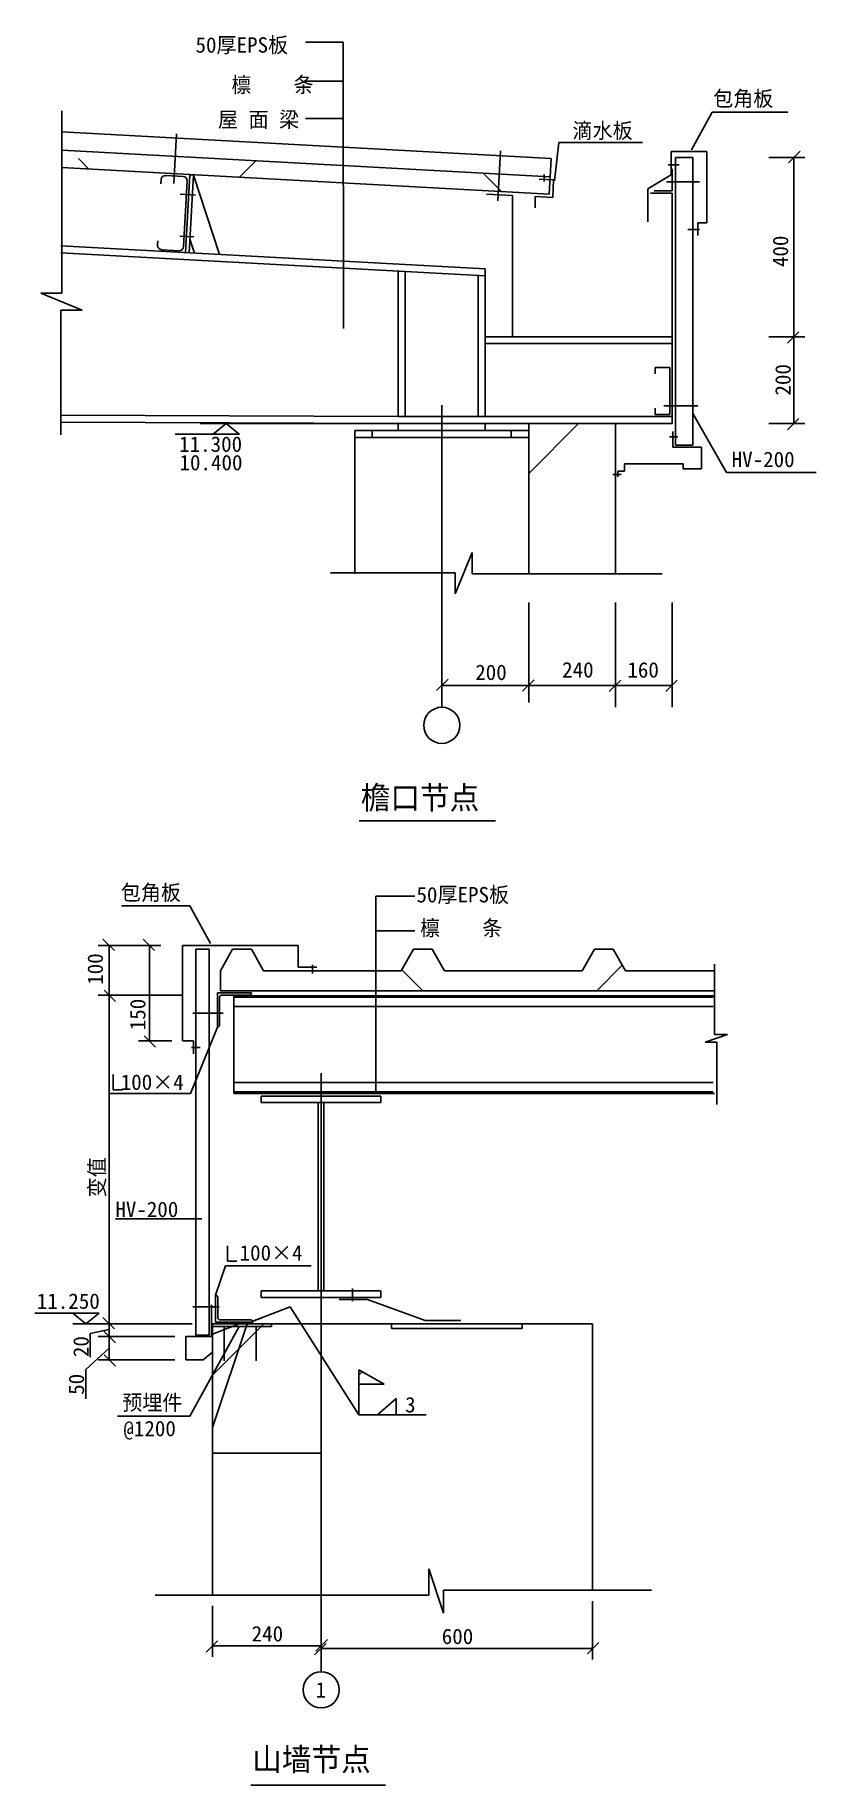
# Model space of a CAD drawing. Header units: metres. Extents: x 11838 to 47779, y 1140 to 81672.
import ezdxf

# ---------------------------------------------------------------- set-up
doc = ezdxf.new("R2010")
doc.units = ezdxf.units.M
for name, color, linetype in [('MJ', 7, 'Continuous'), ('T1', 7, 'Continuous'), ('ZX', 7, 'Continuous')]:
    doc.layers.add(name, color=color, linetype=linetype)

# ---------------------------------------------------------------- blocks, each defined once
blk = doc.blocks.new('_ARCHTICK')
at = {"color": 0, "linetype": 'ByBlock'}
blk.add_lwpolyline([(-0.94, -0.95), (1.17, 1.15)], dxfattribs=at)

msp = doc.modelspace()

# ---------------------------------------------------------------- hatches: boundary and pattern name
h = msp.add_hatch()
h.set_pattern_fill('ANSI37', scale=5000)
h.paths.add_polyline_path([(30682.72, 38600.58), (30119.09, 39600.58), (29259.09, 39600.58), (28695.47, 38600.58), (22357.72, 38600.58), (21794.09, 39600.58), (20934.09, 39600.58), (20370.47, 38600.58), (20370.47, 37687.25), (43100.95, 37687.25), (43100.95, 38600.58), (39007.72, 38600.58), (38444.09, 39600.58), (37584.09, 39600.58), (37020.47, 38600.58)])
h = msp.add_hatch()
h.set_pattern_fill('ANSI31', scale=5000)
h.paths.add_polyline_path([(19999.78, 16406.29), (24999.78, 16406.29), (24999.78, 22367.35), (19999.78, 22367.35)])
h = msp.add_hatch()
h.set_pattern_fill('AR-CONC', scale=500)
h.paths.add_polyline_path([(24999.78, 16406.29), (24999.78, 22367.35), (19999.78, 22367.35), (19999.78, 16406.29)])
h = msp.add_hatch()
h.set_pattern_fill('ANSI31', scale=500)
h.paths.add_polyline_path([(26739.83, 19578.78), (27901.56, 19578.78), (26739.83, 20248.43)])
h = msp.add_hatch()
h.set_pattern_fill('ANSI31', scale=4000)
h.paths.add_polyline_path([(24999.78, 16406.29), (19999.78, 16406.29), (19999.78, 9880.16), (24999.78, 9880.16)])
at = {"layer": 'T1'}
h = msp.add_hatch(dxfattribs=at)
h.set_pattern_fill('ANSI37', scale=4000)
h.paths.add_polyline_path([(32814.3, 74498.25), (32857.74, 75297.07), (19054.64, 76047.66), (19011.2, 75248.84)])
h.paths.add_polyline_path([(32857.74, 75297.07), (32814.3, 74498.25), (35503.98, 74351.99), (35539.99, 75014.17), (35273.35, 75024.22), (35273.35, 75165.71)])
h.paths.add_polyline_path([(13834.33, 76331.53), (13834.33, 75530.35), (19011.2, 75248.84), (19054.64, 76047.66)])
h = msp.add_hatch(dxfattribs=at)
h.set_pattern_fill('ANSI31', scale=6000)
h.paths.add_polyline_path([(34556.29, 63789.44), (38556.29, 63789.44), (38556.29, 56879.44), (34556.29, 56879.44)])

# ---------------------------------------------------------------- linework, layer by layer
for p, q in [((13079.16, 78184.18), (13079.16, 69792.62)), ((35593.03, 75989.57), (13079.16, 77213.84)), ((35547.42, 75150.81), (13079.16, 76372.6)), ((35593.03, 75989.57), (35547.42, 75150.81)), ((40982.53, 75702.38), (41482.47, 75702.38)), ((41120.16, 76314.97), (42749.32, 76314.97)), ((41120.16, 75230.22), (41120.16, 76314.97)), ((42749.32, 76314.97), (42749.32, 73030.63)), ((45607.4, 76030.63), (47257.87, 76030.63)), ((46757.87, 76030.63), (46757.87, 67781.01)), ((35503.98, 74351.99), (13079.16, 75571.41)), ((17645.4, 75014.62), (17634.4, 74814.93)), ((18843.59, 74948.61), (18677.58, 71935.35)), ((18964.84, 75229.51), (18768.13, 71656.74)), ((19124.6, 75220.72), (18927.89, 71647.94)), ((19124.6, 75220.73), (18964.84, 75229.51)), ((19124.6, 75220.72), (20325.77, 71570.98)), ((35031.91, 75033.33), (35703.71, 75008)), ((35703.71, 75008), (35665.67, 74197.66)), ((41120.16, 75230.22), (40037.67, 74597.87)), ((33819.14, 74283.93), (32620.96, 74349.9)), ((33819.14, 67789.44), (33819.14, 74283.93)), ((34854.44, 74235.64), (34854.44, 73716.5)), ((35665.67, 74197.66), (34854.44, 74235.64)), ((40037.67, 74597.87), (40037.67, 73080.21)), ((40156.29, 74393.94), (41156.29, 74393.94)), ((41156.29, 67789.44), (41156.29, 74393.94)), ((42749.32, 73030.63), (42340.39, 73030.63)), ((42340.39, 73030.63), (42340.39, 72447.07)), ((32556.29, 70906.96), (13030.44, 71968.75)), ((17490.36, 72200.34), (17479.37, 72000.79)), ((18962.72, 72280.57), (19175.41, 71634.31)), ((32556.29, 70585.18), (13030.44, 71647.09)), ((32556.29, 64109.44), (32556.29, 70906.96)), ((28556.29, 64109.44), (28556.29, 70802.72)), ((28876.29, 64109.44), (28876.29, 70785.32)), ((32236.29, 64109.44), (32236.29, 70602.58)), ((12104.55, 69792.62), (14005.05, 69011.92)), ((13079.16, 69792.62), (12104.55, 69792.62)), ((14005.05, 69011.92), (13030.44, 69011.92)), ((13030.44, 69011.92), (13030.44, 63278.71)), ((33819.14, 67789.44), (32556.29, 67789.44)), ((41156.29, 67789.44), (33819.14, 67789.44)), ((41156.29, 67789.44), (41156.29, 63789.44)), ((45607.4, 67781.01), (47257.87, 67781.01)), ((45607.4, 67781.01), (47257.87, 67781.01)), ((46757.87, 63789.44), (46757.87, 67781.01)), ((41156.29, 67469.44), (32556.29, 67469.44)), ((40381.25, 66365.77), (41054.21, 66365.77)), ((40381.25, 66365.77), (40381.25, 66074.07)), ((41054.21, 66365.77), (41054.21, 64209.71)), ((40381.25, 64209.71), (40381.25, 64501.41)), ((28556.29, 64109.44), (13030.44, 64179.17)), ((28556.29, 63789.44), (13030.44, 63859.17)), ((20637.99, 63789.44), (20034.13, 63301.06)), ((20637.99, 63789.44), (21240.72, 63301.06)), ((28556.29, 64109.44), (32556.29, 64109.44)), ((28556.29, 63469.44), (28556.29, 63789.44)), ((32556.29, 63789.44), (28556.29, 63789.44)), ((41156.29, 64109.44), (32556.29, 64109.44)), ((32556.29, 63469.44), (32556.29, 63789.44)), ((41156.29, 63789.44), (32556.29, 63789.44)), ((38556.29, 63789.44), (34556.29, 63789.44)), ((34556.29, 56879.44), (34556.29, 63789.44)), ((38556.29, 56879.44), (38556.29, 63789.44)), ((40381.25, 64209.71), (41054.21, 64209.71)), ((43659.61, 61544.25), (42112.62, 64248.71)), ((45607.4, 63789.44), (47257.87, 63789.44)), ((21244.88, 63301.06), (18291.19, 63301.06)), ((34556.29, 63469.44), (26556.29, 63469.44)), ((26556.29, 56879.44), (26556.29, 63469.44)), ((34556.29, 63149.44), (26556.29, 63149.44)), ((33756.29, 63469.44), (27356.29, 63469.44)), ((27356.29, 63149.44), (27356.29, 63469.44)), ((33756.29, 63149.44), (27356.29, 63149.44)), ((33756.29, 63149.44), (33756.29, 63469.44)), ((34556.29, 56879.44), (34556.29, 63469.44)), ((41042.98, 63175.41), (41419.45, 63175.41)), ((38434.57, 61452.88), (38811.04, 61452.88)), ((31956.3, 57854.05), (31175.6, 55953.56)), ((31956.3, 56879.44), (31956.3, 57854.05)), ((31175.6, 56928.17), (25442.39, 56928.17)), ((31175.6, 55953.56), (31175.6, 56928.17)), ((40697.96, 56879.44), (31956.3, 56879.44)), ((30556.29, 55879.44), (30556.29, 50741.73)), ((34556.29, 55550.81), (34556.29, 52120.17)), ((38556.29, 55550.81), (38556.29, 50741.73)), ((41156.29, 55550.81), (41156.29, 50741.73)), ((34556.29, 54550.81), (34556.29, 52120.17)), ((34556.29, 51741.73), (30556.29, 51741.73)), ((34556.29, 52206.37), (34556.29, 50960.12)), ((41156.29, 51741.73), (34556.29, 51741.73)), ((26750.13, 45513.47), (33028.62, 45513.47)), ((17203.75, 39772.44), (14752.03, 39772.44)), ((15252.03, 39772.44), (15252.03, 37488.94)), ((17628.45, 39772.44), (16601.52, 39772.44)), ((17101.52, 39772.44), (17101.52, 35382.03)), ((18628.45, 35382.03), (18628.45, 39772.44)), ((18628.45, 39772.44), (23947.4, 39772.44)), ((19231.74, 39600.58), (19856.74, 39600.58)), ((19231.74, 21838.19), (19231.74, 39600.58)), ((19856.74, 21838.19), (19856.74, 39600.58)), ((20370.47, 38600.58), (20934.09, 39600.58)), ((20934.09, 39600.58), (21794.09, 39600.58)), ((22357.72, 38600.58), (21794.09, 39600.58)), ((23947.4, 39772.44), (23947.4, 38774.24)), ((28695.47, 38600.58), (29259.09, 39600.58)), ((29259.09, 39600.58), (30119.09, 39600.58)), ((30682.72, 38600.58), (30119.09, 39600.58)), ((37020.47, 38600.58), (37584.09, 39600.58)), ((37584.09, 39600.58), (38444.09, 39600.58)), ((39007.72, 38600.58), (38444.09, 39600.58)), ((23947.4, 38774.24), (24806.37, 38774.24)), ((24614.07, 38477.25), (24614.07, 38879.57)), ((20370.47, 38600.58), (20370.47, 37687.25)), ((22357.72, 38600.58), (28695.47, 38600.58)), ((30682.72, 38600.58), (37020.47, 38600.58)), ((39007.72, 38600.58), (43100.95, 38600.58)), ((17203.75, 37488.94), (14752.03, 37488.94)), ((15252.03, 22367.35), (15252.03, 37488.94)), ((18628.45, 37488.94), (15676.73, 37488.94)), ((21807.27, 37588.94), (20232.27, 37588.94)), ((20232.27, 37588.94), (20232.27, 36013.94)), ((20332.27, 37388.94), (20332.27, 36113.94)), ((20370.47, 37687.25), (43100.95, 37687.25)), ((21707.27, 37488.94), (20432.27, 37488.94)), ((21807.27, 37588.94), (21807.27, 37588.94)), ((20493.84, 36652.97), (19103.48, 36652.97)), ((20232.27, 36013.94), (18992.89, 32955.35)), ((20232.27, 36013.94), (20232.27, 36013.94)), ((18128.45, 35382.03), (16601.52, 35382.03)), ((19128.45, 35382.03), (18628.45, 35382.03)), ((19439.76, 35076.84), (19037.44, 35076.84)), ((19128.45, 34788.01), (19128.45, 35382.03)), ((15434.53, 33830.74), (15434.53, 33126.81)), ((15434.53, 33126.81), (15870.97, 33126.81)), ((18992.89, 32955.35), (15252.03, 32955.35)), ((20693.66, 25947.84), (20693.66, 25243.92)), ((20599.5, 25032.6), (20148.66, 23681.9)), ((20693.66, 25243.92), (21130.09, 25243.92)), ((20148.66, 22441.54), (20148.66, 23681.9)), ((20148.66, 23681.9), (20148.66, 23681.9)), ((20248.66, 22641.54), (20248.66, 23581.9)), ((25830.25, 23476.58), (27134.08, 23476.58)), ((26448.8, 23991.68), (26448.8, 23410.26)), ((27134.08, 23476.58), (29794.61, 22508.53)), ((14791.43, 22855.73), (11837.75, 22855.73)), ((14184.55, 22367.35), (13580.68, 22855.73)), ((14184.55, 22367.35), (14787.27, 22855.73)), ((20318.21, 23136.72), (19103.48, 23136.72)), ((19966.65, 23242.95), (19966.65, 21781.82)), ((23583.78, 23138.25), (21858.9, 22477.32)), ((26739.83, 18169.67), (23583.78, 23138.25)), ((15481.57, 22367.35), (13582.33, 22367.35)), ((14378.07, 21913.14), (15243.86, 22096.77)), ((14378.07, 20820.64), (14378.07, 21913.14)), ((19075.08, 22367.35), (14510.37, 22367.35)), ((17878.59, 22367.35), (14752.03, 22367.35)), ((17878.59, 22367.35), (14752.03, 22367.35)), ((18271.65, 21781.82), (14752.03, 21781.82)), ((17771.65, 21781.82), (14752.03, 21781.82)), ((15252.03, 22367.35), (15252.03, 21781.82)), ((15252.03, 21781.82), (15252.03, 20704.37)), ((19966.65, 21781.82), (18771.65, 21781.82)), ((18771.65, 21781.82), (18771.65, 20704.37)), ((19856.74, 21838.19), (19231.74, 21838.19)), ((21865.52, 22441.54), (20148.66, 22441.54)), ((21765.52, 22541.54), (20348.66, 22541.54)), ((21865.52, 22441.54), (21865.52, 22441.54)), ((29794.61, 22508.53), (31433.27, 22508.53)), ((15260.33, 21261.78), (14183.91, 20258.62)), ((19582.32, 20704.37), (19999.78, 21059.14)), ((14183.91, 20258.62), (14183.91, 18904.95)), ((18271.65, 20704.37), (14752.03, 20704.37)), ((18771.65, 20704.37), (19582.32, 20704.37)), ((26739.83, 18169.67), (26739.83, 20248.43)), ((26739.83, 20248.43), (27901.56, 19578.78)), ((27901.56, 19578.78), (26739.83, 19578.78)), ((28453.64, 18928.82), (27605.8, 18169.67)), ((28453.64, 18928.82), (28453.64, 18169.67)), ((29845.38, 18169.67), (26739.83, 18169.67)), ((19999.78, 9380.16), (19999.78, 7042.03)), ((24999.78, 9380.16), (24999.78, 7042.03)), ((24999.78, 8880.16), (24999.78, 6917.03)), ((37499.78, 9607.09), (37499.78, 6917.03)), ((19999.78, 7542.03), (24999.78, 7542.03)), ((24999.78, 7417.03), (37499.78, 7417.03)), ((21775.81, 1140.15), (27969.1, 1140.15))]:
    msp.add_line(p, q)
msp.add_lwpolyline([(21858.9, 22477.32), (22243.1, 22621.66)])
for centre in [(30556.29, 49903.85), (25011.78, 5519.04)]:
    msp.add_circle(centre, 830.45)
for centre, start, end in [((20432.27, 37388.94), 90, 180), ((21707.27, 37588.94), 270, 0), ((20232.27, 36113.94), 270, 0), ((20148.66, 23581.9), 0, 90), ((20348.66, 22641.54), 180, 270), ((21765.52, 22441.54), 360, 90)]:
    msp.add_arc(centre, 100, start, end)
at = {"layer": 'MJ'}
msp.add_line((28556.29, 63789.44), (19444.04, 63789.44), dxfattribs=at)
at = {"layer": 'T1'}
for p, q in [((26023.96, 81347.03), (24284.68, 81347.03)), ((26035.38, 68172.29), (26023.96, 81347.03)), ((26023.96, 79542.04), (24235.38, 79542.04)), ((43003.37, 78117.9), (42054.88, 76390.05)), ((43003.37, 78117.9), (46477.91, 78117.9)), ((26023.96, 77826.72), (24284.68, 77826.72)), ((18356.07, 77129.64), (18231.13, 74832.05)), ((35940.55, 76722.04), (35747.23, 74953.12)), ((35940.55, 76722.04), (39791.57, 76722.04)), ((33255.5, 76337.98), (33130.56, 74040.39)), ((41312.62, 62802.66), (41312.62, 76030.63)), ((41312.62, 76030.63), (42112.62, 76030.63)), ((42112.62, 62802.66), (42112.62, 76030.63)), ((18654.89, 75159.31), (17856.1, 75203.32)), ((35273.35, 75256.18), (35273.35, 74935.51)), ((35547.42, 75150.81), (35503.98, 74351.99)), ((40899.38, 74922.16), (42418.28, 74922.16)), ((41164.06, 75512.11), (41164.06, 74494.41)), ((18516.18, 74345.72), (19224.54, 74307.2)), ((41164.06, 74494.41), (40331.96, 74494.41)), ((41884.21, 72725.42), (42418.28, 72725.42)), ((18467.03, 71746.64), (17668.21, 71790.08)), ((18502.97, 72416.46), (19141.06, 72381.76)), ((42334.73, 64610.47), (40771.28, 64610.47)), ((41193.57, 63417.76), (41193.57, 62707.42)), ((41193.57, 62707.42), (42512.62, 62707.42)), ((42112.62, 62802.66), (41312.62, 62802.66)), ((42512.62, 62707.42), (42512.62, 61707.42)), ((38962.22, 61604.32), (38652.69, 61604.32)), ((38652.69, 61604.32), (38652.69, 61345.25)), ((41670.42, 61938.59), (38962.22, 61938.59)), ((38962.22, 61938.59), (38962.22, 61604.32)), ((41670.42, 61707.42), (41670.42, 61938.59)), ((41670.42, 61707.42), (42512.62, 61707.42)), ((47778.76, 61544.25), (43659.61, 61544.25)), ((27523.93, 42043.2), (29321.38, 42043.2)), ((27523.93, 32962.25), (27523.93, 42043.2)), ((18959.12, 41592.83), (15826.08, 41592.83)), ((18959.12, 41592.83), (19907.61, 39864.98)), ((27523.93, 40444.94), (29321.38, 40444.94)), ((43100.95, 38918.82), (43100.95, 35669.06)), ((20993.08, 37462.25), (20993.08, 32962.25)), ((20993.08, 37462.25), (43100.95, 37462.25)), ((20993.08, 37387.25), (43043.15, 37387.25)), ((20993.08, 36962.25), (43043.15, 36962.25)), ((43706.19, 35669.06), (42684.82, 35328.98)), ((43100.95, 35669.06), (43706.19, 35669.06)), ((42684.82, 35328.98), (43214.41, 35328.98)), ((43214.41, 35328.98), (43214.41, 32457.1)), ((24999.78, 33896.03), (24999.78, 6359.19)), ((20993.08, 33462.25), (43043.15, 33462.25)), ((20993.08, 33037.25), (43043.15, 33037.25)), ((20993.08, 32962.25), (43100.95, 32962.25)), ((22249.78, 32543.18), (22249.78, 32843.18)), ((22249.78, 32843.18), (27749.78, 32843.18)), ((22249.78, 32543.18), (27749.78, 32543.18)), ((24874.78, 23880.39), (24874.78, 32543.18)), ((25124.78, 23880.39), (25124.78, 32543.18)), ((27749.78, 32543.18), (27749.78, 32843.18)), ((15541.06, 27189.04), (19515.21, 27189.04)), ((20599.5, 25032.6), (24542.08, 25032.6)), ((22249.78, 23580.39), (22249.78, 23880.39)), ((22249.78, 23880.39), (27749.78, 23880.39)), ((22249.78, 23580.39), (27749.78, 23580.39)), ((24999.78, 23580.39), (24999.78, 9880.16)), ((27749.78, 23580.39), (27749.78, 23880.39)), ((18959.12, 18118.44), (21239.31, 22245.91)), ((24999.78, 22367.35), (19999.78, 22367.35)), ((19999.78, 22367.35), (19999.78, 9880.16)), ((22722.42, 22367.35), (19999.78, 22367.35)), ((19999.78, 22367.35), (19999.78, 22245.91)), ((19999.78, 22245.91), (22722.42, 22245.91)), ((20536.57, 22245.91), (20536.57, 20659.28)), ((22019.93, 22245.91), (22019.93, 20659.28)), ((22722.42, 22245.91), (22722.42, 22367.35)), ((24999.78, 22367.35), (24999.78, 9880.16)), ((24999.78, 22367.35), (24999.78, 16406.29)), ((24999.78, 22367.35), (37499.78, 22367.35)), ((28249.78, 22147.37), (28249.78, 22367.35)), ((28249.78, 22147.37), (34249.78, 22147.37)), ((34249.78, 22147.37), (34249.78, 22367.35)), ((37499.78, 22367.35), (37499.78, 10107.09)), ((18959.12, 18118.44), (15634.59, 18118.44)), ((24999.78, 16406.29), (19999.78, 16406.29)), ((29959.59, 11090.66), (30639.74, 9047.92)), ((29959.59, 9880.16), (29959.59, 11090.66)), ((17366.04, 9880.16), (29959.59, 9880.16)), ((30639.74, 9047.92), (30639.74, 10107.09)), ((30639.74, 10107.09), (40207.94, 10107.09))]:
    msp.add_line(p, q, dxfattribs=at)
for centre, start, end in [((17845.1, 75003.62), 86.85, 176.85), ((18643.89, 74959.61), 356.85, 86.85), ((17679.06, 71989.79), 176.85, 266.89), ((18477.88, 71946.35), 266.89, 356.85)]:
    msp.add_arc(centre, 200, start, end, dxfattribs=at)
at = {"layer": 'ZX'}
msp.add_line((30556.29, 64636.62), (30556.29, 50741.73), dxfattribs=at)

# ---------------------------------------------------------------- block references
at = {"yscale": 250, "zscale": 250}
for p, xscale, rotation in [((46757.87, 76030.63), -250, 270), ((46757.87, 67781.01), -250, 90), ((46757.87, 63789.44), -250, 90), ((38556.29, 51741.73), 250, 180), ((41156.29, 51741.73), 250, 180), ((15252.03, 39772.44), 250, 90), ((17101.52, 39772.44), 250, 90), ((15252.03, 37488.94), 250, 270), ((17101.52, 35382.03), 250, 270), ((15252.03, 22367.35), 250, 90), ((15252.03, 21781.82), 250, 270), ((15252.03, 20704.37), 250, 270), ((19999.78, 7542.03), 250, 180), ((24999.78, 7417.03), 250, 180)]:
    msp.add_blockref('_ARCHTICK', p, dxfattribs=dict(at, xscale=xscale, rotation=rotation))
at = {"xscale": 250, "yscale": 250, "zscale": 250}
for p in [(30556.29, 51741.73), (34510.57, 51711.54), (24999.78, 7542.03), (37499.78, 7417.03)]:
    msp.add_blockref('_ARCHTICK', p, dxfattribs=at)

# ---------------------------------------------------------------- texts
for s, height, p in [('50厚EPS板', 710.2, (19224.37, 80857.8)), ('檩    条', 710.2, (20879.14, 79024.76)), ('包角板', 710.2, (43043.36, 78391.43)), ('屋 面 梁 ', 710.2, (20259.14, 77430.31)), ('滴水板', 710.2, (36573.71, 76917.85)), ('11.300', 710.2, (18470.98, 62487.57)), ('10.400', 710.2, (18487.26, 61639.88)), ('HV-200', 710.2, (43896.15, 61787.17)), ('200', 710.2, (32096.53, 51988.66)), ('240', 710.2, (36095.67, 52104.24)), ('160', 710.2, (39097.9, 52100.63)), ('檐口节点', 1048.8, (26829.88, 46048.9)), ('包角板', 710.2, (15783.68, 41854.02)), ('50厚EPS板', 710.2, (29391.89, 41754.67)), ('檩    条', 710.2, (29561.94, 40223.78)), ('100×4', 710.2, (15782.18, 33128.57)), ('HV-200', 710.2, (15534.12, 27276.58)), ('100×4', 710.2, (21253.22, 25274.58)), ('11.250', 710.2, (11921.42, 23052.24)), ('预埋件', 710.2, (15851.81, 18386.48)), ('3', 710.2, (28869.31, 18285.34)), ('@1200', 710.2, (15904.58, 17188.51)), ('240', 710.2, (21807.94, 7745.65)), ('600', 710.2, (30556.14, 7624.26)), ('1', 710.2, (24751.1, 5163.94)), ('山墙节点', 1048.8, (21834.15, 1796.14))]:
    msp.add_text(s, height=height).set_placement(p)
for s, p in [('400', (46496.94, 70991.2)), ('200', (46611.59, 65079.03)), ('100', (14964.65, 37963.56)), ('150', (16920.01, 35871.73)), ('变值', (15044.75, 28180.17)), ('20', (14310.22, 20831.06)), ('50', (14095.22, 19094.55))]:
    msp.add_text(s, height=710.2, rotation=90).set_placement(p)

doc.saveas('drawing.dxf')
